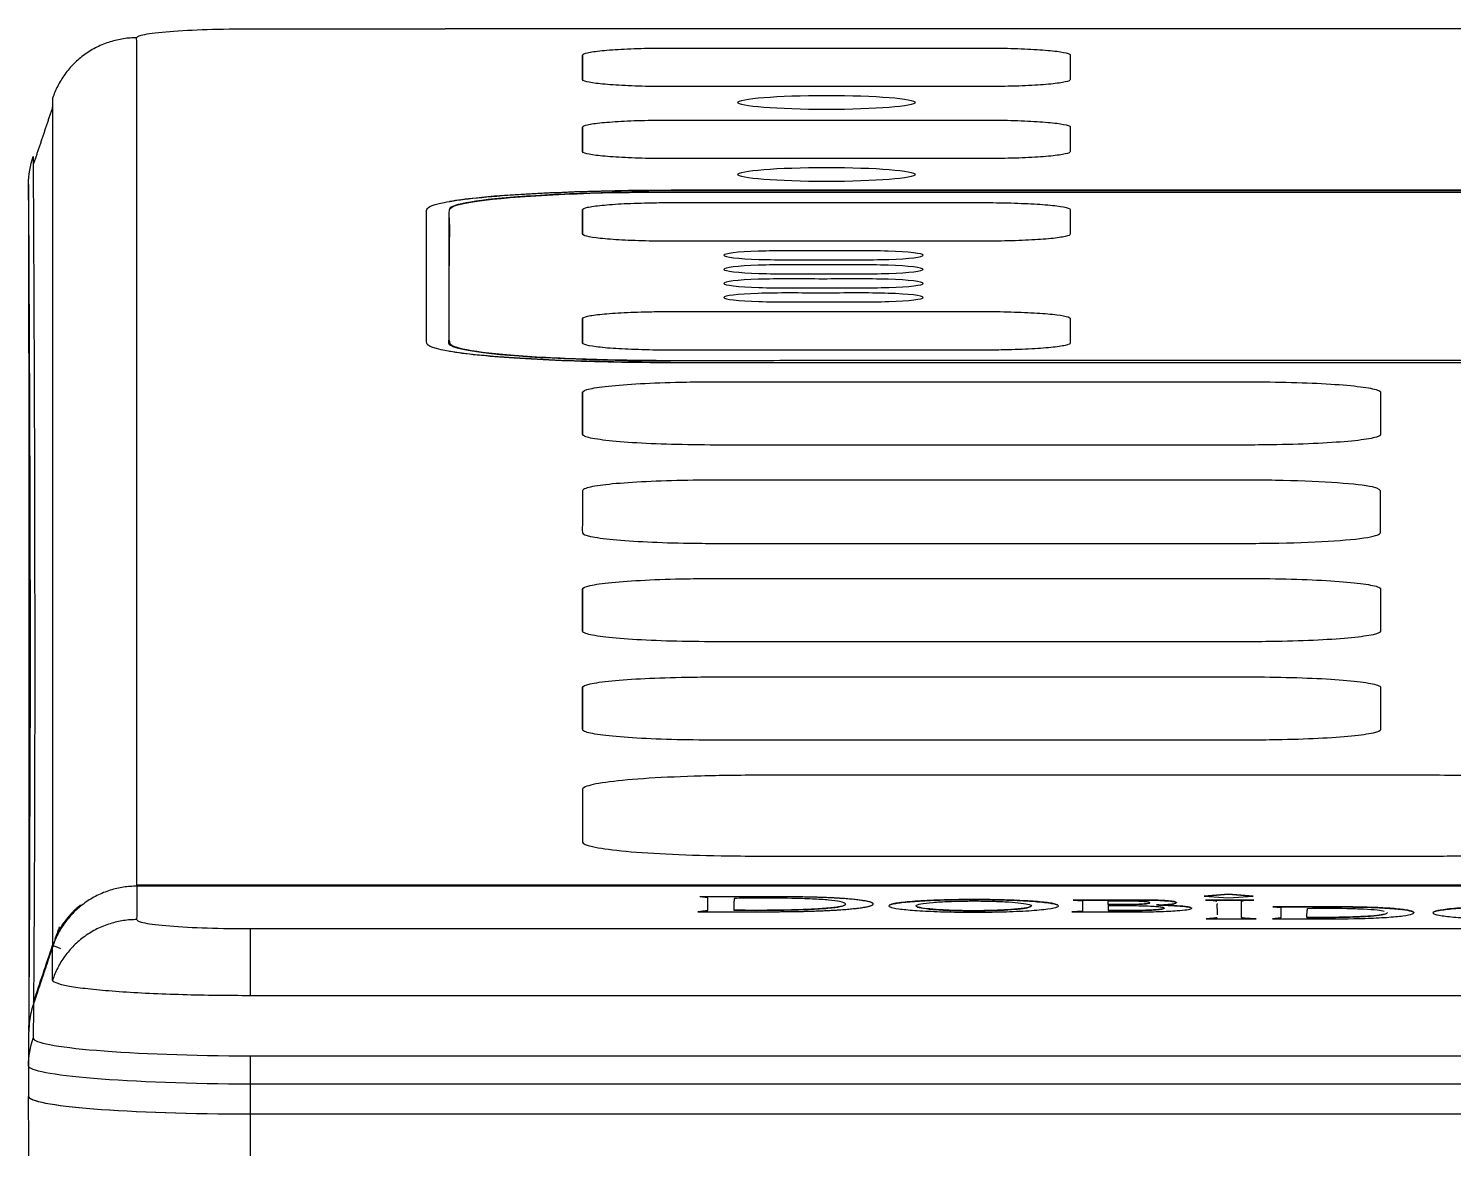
# Model space of a CAD drawing. Header units: millimetres. Extents: x 28 to 2369, y -329 to 1679.
# Drawn here: x 959.77 to 991.91, y 507.94 to 533.21 of the extents above; entities that cross this region are included whole.
import ezdxf

# ---------------------------------------------------------------- set-up
doc = ezdxf.new("R2010")
doc.units = ezdxf.units.MM
doc.layers.add('1LINE', color=7, linetype='CONTINUOUS')

msp = doc.modelspace()

# ---------------------------------------------------------------- linework, layer by layer
at = {"layer": '1LINE'}
for p, q in [((964.768, 533.2), (964.768, 533.206)), ((974.268, 532.766), (981.268, 532.766)), ((972.268, 532.608), (972.268, 532.04)), ((972.268, 532.053), (972.268, 532.608)), ((983.268, 532.608), (983.268, 532.053)), ((983.268, 532.608), (983.268, 532.053)), ((981.268, 531.895), (974.268, 531.895)), ((974.268, 531.142), (981.268, 531.142)), ((972.268, 530.983), (972.268, 530.415)), ((972.268, 530.428), (972.268, 530.983)), ((983.268, 530.983), (983.268, 530.428)), ((983.268, 530.983), (983.268, 530.428)), ((981.268, 530.27), (974.268, 530.27)), ((959.77, 529.683), (959.77, 529.689)), ((972.268, 529.121), (972.268, 528.553)), ((972.268, 528.566), (972.268, 529.121)), ((974.268, 529.279), (981.268, 529.279)), ((983.268, 529.121), (983.268, 528.566)), ((983.268, 529.121), (983.268, 528.566)), ((981.268, 528.407), (974.268, 528.407)), ((972.268, 526.664), (972.268, 526.096)), ((972.268, 526.109), (972.268, 526.664)), ((974.268, 526.822), (981.268, 526.822)), ((983.268, 526.664), (983.268, 526.109)), ((983.268, 526.664), (983.268, 526.109)), ((981.268, 525.95), (974.268, 525.95)), ((975.268, 525.237), (987.268, 525.237)), ((972.268, 524.999), (972.268, 524.029)), ((972.268, 524.048), (972.268, 524.999)), ((990.268, 524.999), (990.268, 524.048)), ((990.268, 524.999), (990.268, 524.048)), ((987.268, 523.81), (975.268, 523.81)), ((972.268, 522.78), (972.268, 522.058)), ((975.268, 520.799), (987.268, 520.799)), ((972.268, 520.561), (972.268, 519.59)), ((972.268, 519.61), (972.268, 520.561)), ((990.268, 520.561), (990.268, 519.61)), ((990.268, 520.561), (990.268, 519.61)), ((987.268, 519.372), (975.268, 519.372)), ((975.268, 518.579), (987.268, 518.579)), ((972.268, 518.342), (972.268, 517.371)), ((972.268, 517.391), (972.268, 518.342)), ((990.268, 518.342), (990.268, 517.391)), ((990.268, 518.342), (990.268, 517.391)), ((987.268, 517.153), (975.268, 517.153)), ((991.268, 516.36), (976.268, 516.36)), ((972.268, 516.043), (972.268, 514.854)), ((976.268, 514.537), (991.268, 514.537)), ((962.209, 513.888), (1012.326, 513.888)), ((962.209, 513.857), (962.209, 513.888)), ((1012.326, 513.857), (962.209, 513.857)), ((1012.326, 513.857), (962.209, 513.857)), ((962.209, 513.857), (962.209, 513.857)), ((986.839, 513.679), (986.285, 513.635)), ((986.292, 513.635), (986.839, 513.678)), ((987.393, 513.635), (986.839, 513.679)), ((986.839, 513.679), (986.839, 513.678)), ((986.839, 513.678), (987.387, 513.635)), ((975.09, 513.594), (974.912, 513.619)), ((975.09, 513.311), (975.09, 513.594)), ((978.197, 513.451), (978.197, 513.452)), ((979.787, 513.415), (979.787, 513.414)), ((982.391, 513.414), (982.391, 513.415)), ((984.889, 513.546), (983.333, 513.546)), ((983.333, 513.546), (983.545, 513.527)), ((983.333, 513.545), (984.889, 513.545)), ((983.545, 513.527), (983.545, 513.297)), ((984.113, 513.519), (984.113, 513.444)), ((984.113, 513.444), (984.539, 513.444)), ((984.113, 513.444), (984.113, 513.443)), ((984.539, 513.443), (984.113, 513.443)), ((984.124, 513.411), (984.124, 513.311)), ((985.063, 513.482), (985.063, 513.483)), ((985.389, 513.359), (985.389, 513.36)), ((986.285, 513.635), (986.839, 513.592)), ((987.406, 513.546), (986.318, 513.546)), ((986.318, 513.545), (987.406, 513.545)), ((986.578, 513.464), (986.578, 513.455)), ((986.839, 513.592), (987.393, 513.635)), ((987.126, 513.161), (987.126, 513.51)), ((987.834, 513.391), (988.017, 513.374)), ((988.017, 513.374), (988.017, 513.146)), ((974.865, 513.282), (975.09, 513.311)), ((975.09, 513.31), (974.865, 513.281)), ((975.09, 513.311), (975.09, 513.31)), ((975.676, 513.32), (975.676, 513.319)), ((975.677, 513.319), (975.676, 513.32)), ((975.676, 513.318), (975.676, 513.317)), ((981.089, 513.304), (981.089, 513.303)), ((983.545, 513.297), (983.303, 513.278)), ((983.303, 513.278), (984.776, 513.278)), ((983.316, 513.278), (983.545, 513.296)), ((983.545, 513.297), (983.545, 513.296)), ((984.124, 513.311), (984.124, 513.31)), ((986.329, 513.121), (987.464, 513.121)), ((988.017, 513.146), (987.826, 513.121)), ((987.826, 513.12), (988.017, 513.145)), ((988.017, 513.146), (988.017, 513.145)), ((988.6, 513.156), (988.6, 513.155)), ((988.6, 513.155), (988.6, 513.154)), ((988.6, 513.154), (988.6, 513.153)), ((990.416, 513.259), (990.416, 513.26)), ((959.881, 511.237), (959.886, 511.231)), ((959.881, 511.206), (959.881, 511.206)), ((964.768, 508.72), (1009.767, 508.72)), ((964.771, 508.72), (1009.764, 508.72))]:
    msp.add_line(p, q, dxfattribs=at)
for centre in [(977.768, 531.538), (977.768, 529.913)]:
    msp.add_ellipse(centre, major_axis=(-2, 0), ratio=0.079257, dxfattribs=at)
for points, weights, degree in [([(962.209, 532.997), (960.767, 532.997), (960.312, 531.634)], [0.999922391109, 0.811280997602, 1], 2), ([(969.168, 533.2), (969.168, 533.2)], [1, 0.999897497743], 1), ([(962.209, 513.857), (960.767, 513.857), (960.311, 512.494)], [1, 0.811242185176, 1], 2), ([(960.369, 512.677), (960.562, 513.128), (960.943, 513.438)], [0.975877703244, 0.913304740768, 0.906461418485], 2), ([(962.208, 513.104), (960.767, 513.103), (960.311, 511.741)], [0.999922391109, 0.811280997602, 1], 2), ([(964.767, 512.901), (964.767, 512.785), (964.767, 511.387)], [0.999576730499, 0.811454057744, 1], 2), ([(964.767, 511.387), (960.311, 511.387), (960.311, 511.741)], [0.999999999852, 0.707106781335, 1], 2)]:
    msp.add_rational_spline(points, weights, degree=degree, dxfattribs=at)
for points, degree, knots in [([(962.209, 513.888), (962.209, 517.42), (962.209, 520.951), (962.209, 526.252), (962.209, 528.021), (962.209, 530.683), (962.209, 531.576), (962.209, 532.581), (962.209, 532.693), (962.209, 532.86), (962.211, 532.916), (962.204, 532.98), (962.205, 532.989), (962.209, 532.997)], 3, [0, 0, 0, 0, 0.554389, 0.554389, 0.832173, 0.832173, 0.972371, 0.972371, 0.989896, 0.989896, 0.998658, 0.998658, 1, 1, 1, 1]), ([(962.209, 532.997), (962.217, 533.017), (962.243, 533.036), (962.403, 533.08), (962.563, 533.104), (962.999, 533.146), (963.277, 533.164), (963.865, 533.189), (964.209, 533.197), (964.621, 533.2), (964.694, 533.2), (964.768, 533.2)], 3, [0, 0, 0, 0, 0.177439, 0.177439, 0.433194, 0.433194, 0.688948, 0.688948, 0.944703, 0.944703, 1, 1, 1, 1]), ([(964.768, 533.2), (964.869, 533.2), (965.217, 533.2), (965.829, 533.2), (967.194, 533.2), (968.313, 533.2), (969.168, 533.2)], 3, [0, 0, 0, 0, 0.068944, 0.237286, 0.41744, 1, 1, 1, 1]), ([(987.268, 533.2), (981.723, 533.2), (976.178, 533.2), (970.145, 533.2), (969.656, 533.2), (969.168, 533.2)], 3, [0, 0, 0, 0, 0.919001, 0.919001, 1, 1, 1, 1]), ([(1009.768, 533.2), (1009.501, 533.201), (1009.232, 533.2), (1008.619, 533.2), (1008.275, 533.2), (1006.555, 533.2), (1005.179, 533.2), (998.301, 533.2), (992.798, 533.2), (987.286, 533.2), (987.277, 533.2), (987.268, 533.2)], 3, [0, 0, 0, 0, 0.035937, 0.035937, 0.081787, 0.081787, 0.265188, 0.265188, 0.998792, 0.998792, 1, 1, 1, 1]), ([(972.268, 532.608), (972.268, 532.626), (972.306, 532.644), (972.454, 532.677), (972.566, 532.693), (972.846, 532.721), (973.018, 532.733), (973.397, 532.752), (973.61, 532.759), (973.972, 532.765), (974.12, 532.766), (974.268, 532.766)], 3, [0, 0, 0, 0, 0.214941, 0.214941, 0.429881, 0.429881, 0.644822, 0.644822, 0.859762, 0.859762, 1, 1, 1, 1]), ([(981.268, 532.766), (981.491, 532.766), (981.718, 532.763), (982.141, 532.752), (982.342, 532.743), (982.692, 532.721), (982.845, 532.707), (983.082, 532.677), (983.17, 532.66), (983.251, 532.631), (983.268, 532.62), (983.268, 532.608)], 3, [0, 0, 0, 0, 0.214941, 0.214941, 0.429881, 0.429881, 0.644822, 0.644822, 0.859762, 0.859762, 1, 1, 1, 1]), ([(974.268, 531.895), (974.044, 531.895), (973.817, 531.898), (973.394, 531.909), (973.193, 531.918), (972.843, 531.94), (972.69, 531.954), (972.453, 531.984), (972.365, 532.001), (972.284, 532.03), (972.268, 532.041), (972.268, 532.053)], 3, [0, 0, 0, 0, 0.214941, 0.214941, 0.429881, 0.429881, 0.644822, 0.644822, 0.859762, 0.859762, 1, 1, 1, 1]), ([(983.268, 532.053), (983.268, 532.035), (983.229, 532.017), (983.081, 531.984), (982.969, 531.968), (982.689, 531.94), (982.518, 531.928), (982.138, 531.909), (981.925, 531.902), (981.563, 531.896), (981.415, 531.895), (981.268, 531.895)], 3, [0, 0, 0, 0, 0.214941, 0.214941, 0.429881, 0.429881, 0.644822, 0.644822, 0.859762, 0.859762, 1, 1, 1, 1]), ([(972.268, 530.983), (972.268, 531.001), (972.306, 531.019), (972.454, 531.052), (972.566, 531.068), (972.846, 531.096), (973.018, 531.108), (973.397, 531.127), (973.61, 531.134), (973.972, 531.14), (974.12, 531.142), (974.268, 531.142)], 3, [0, 0, 0, 0, 0.214941, 0.214941, 0.429881, 0.429881, 0.644822, 0.644822, 0.859762, 0.859762, 1, 1, 1, 1]), ([(981.268, 531.142), (981.491, 531.142), (981.718, 531.139), (982.141, 531.127), (982.342, 531.118), (982.692, 531.096), (982.845, 531.082), (983.082, 531.052), (983.17, 531.035), (983.251, 531.007), (983.268, 530.995), (983.268, 530.983)], 3, [0, 0, 0, 0, 0.214941, 0.214941, 0.429881, 0.429881, 0.644822, 0.644822, 0.859762, 0.859762, 1, 1, 1, 1]), ([(974.268, 530.27), (974.044, 530.27), (973.817, 530.273), (973.394, 530.285), (973.193, 530.293), (972.843, 530.316), (972.69, 530.329), (972.453, 530.359), (972.365, 530.376), (972.284, 530.405), (972.268, 530.417), (972.268, 530.428)], 3, [0, 0, 0, 0, 0.214941, 0.214941, 0.429881, 0.429881, 0.644822, 0.644822, 0.859762, 0.859762, 1, 1, 1, 1]), ([(983.268, 530.428), (983.268, 530.411), (983.229, 530.393), (983.081, 530.359), (982.969, 530.343), (982.689, 530.315), (982.518, 530.303), (982.138, 530.285), (981.925, 530.278), (981.563, 530.271), (981.415, 530.27), (981.268, 530.27)], 3, [0, 0, 0, 0, 0.214941, 0.214941, 0.429881, 0.429881, 0.644822, 0.644822, 0.859762, 0.859762, 1, 1, 1, 1]), ([(959.872, 530.32), (959.873, 530.225), (959.873, 530.13), (959.874, 529.943), (959.875, 529.85), (959.875, 529.757)], 3, [0, 0, 0, 0, 0.505342, 0.505342, 1, 1, 1, 1]), ([(959.875, 529.757), (959.877, 529.471), (959.878, 529.184), (959.887, 527.379), (959.894, 525.858), (959.899, 524.331), (959.899, 524.331), (959.899, 524.331)], 3, [0, 0, 0, 0, 0.158825, 0.158825, 0.999963, 0.999963, 1, 1, 1, 1]), ([(959.778, 510.606), (959.779, 510.709), (959.78, 510.812), (959.784, 511.347), (959.787, 511.778), (959.792, 512.639), (959.794, 513.068), (959.796, 513.501), (959.796, 513.505), (959.798, 514.062), (959.8, 514.614), (959.802, 515.439), (959.803, 515.714), (959.804, 516.537), (959.805, 517.085), (959.805, 517.904), (959.805, 518.177), (959.805, 518.996), (959.805, 519.54), (959.804, 520.356), (959.804, 520.628), (959.802, 521.443), (959.801, 521.985), (959.799, 522.797), (959.798, 523.068), (959.796, 523.88), (959.794, 524.42), (959.791, 525.23), (959.79, 525.499), (959.787, 526.039), (959.786, 526.308), (959.783, 527.116), (959.78, 527.654), (959.776, 528.461), (959.775, 528.73), (959.773, 529.133), (959.772, 529.267), (959.771, 529.469), (959.77, 529.536), (959.77, 529.63), (959.77, 529.657), (959.77, 529.683)], 3, [0, 0, 0, 0, 0.015771, 0.015771, 0.082156, 0.082156, 0.148541, 0.148541, 0.149193, 0.149193, 0.234917, 0.234917, 0.27778, 0.27778, 0.363505, 0.363505, 0.406367, 0.406367, 0.492092, 0.492092, 0.534955, 0.534955, 0.62068, 0.62068, 0.663543, 0.663543, 0.749268, 0.749268, 0.792131, 0.792131, 0.834994, 0.834994, 0.920719, 0.920719, 0.963582, 0.963582, 0.985013, 0.985013, 0.995729, 0.995729, 1, 1, 1, 1]), ([(974.248, 525.673), (972.513, 525.673), (970.883, 525.738), (969.324, 525.903), (968.973, 525.967), (968.756, 526.069), (968.749, 526.102), (968.747, 526.171), (968.748, 526.205), (968.748, 526.511), (968.748, 526.782), (968.748, 527.597), (968.748, 528.141), (968.748, 528.824), (968.737, 528.971), (968.755, 529.168), (968.806, 529.216), (969.479, 529.349), (970.017, 529.408), (971.364, 529.498), (972.148, 529.529), (973.394, 529.553), (973.812, 529.556), (974.671, 529.557), (975.1, 529.557), (977.247, 529.556), (978.965, 529.556), (987.537, 529.556), (994.393, 529.556), (1001.248, 529.556)], 3, [0, 0, 0, 0, 0.063149, 0.063149, 0.094723, 0.094723, 0.11051, 0.11051, 0.126297, 0.126297, 0.251918, 0.251918, 0.503247, 0.503247, 0.567795, 0.567795, 0.600069, 0.600069, 0.632343, 0.632343, 0.663024, 0.663024, 0.678365, 0.678365, 0.693705, 0.693705, 0.755067, 0.755067, 1, 1, 1, 1]), ([(1001.248, 529.517), (994.523, 529.517), (987.797, 529.517), (979.677, 529.517), (978.283, 529.517), (976.54, 529.517), (974.757, 529.517), (973.779, 529.516), (973.738, 529.515), (973.396, 529.511), (973.227, 529.509), (972.394, 529.493), (971.753, 529.468), (970.09, 529.367), (969.384, 529.265), (969.24, 529.125), (969.248, 528.966), (969.248, 528.91), (969.248, 528.882), (969.248, 528.797), (969.248, 528.74), (969.248, 528.151), (969.248, 527.618), (969.248, 526.819), (969.25, 526.552), (969.248, 526.253), (969.247, 526.219), (969.246, 526.152), (969.233, 526.118), (969.309, 526.017), (969.578, 525.952), (970.948, 525.782), (972.544, 525.713), (974.248, 525.713)], 3, [0, 0, 0, 0, 0.260336, 0.260336, 0.314308, 0.314308, 0.3278, 0.3278, 0.334547, 0.334547, 0.341293, 0.341293, 0.368279, 0.368279, 0.42339, 0.42339, 0.437168, 0.437168, 0.450946, 0.450946, 0.478501, 0.478501, 0.738754, 0.738754, 0.868729, 0.868729, 0.885138, 0.885138, 0.901547, 0.901547, 0.934364, 0.934364, 1, 1, 1, 1]), ([(974.268, 529.556), (972.532, 529.556), (970.902, 529.492), (969.629, 529.357), (969.43, 529.33), (969.268, 529.302)], 3, [0, 0, 0, 0, 0.816401, 0.816401, 1, 1, 1, 1]), ([(969.268, 529.128), (969.27, 529.133), (969.273, 529.139), (969.328, 529.212), (969.597, 529.277), (970.967, 529.447), (972.564, 529.517), (974.268, 529.517)], 3, [0, 0, 0, 0, 0.027365, 0.027365, 0.351576, 0.351576, 1, 1, 1, 1]), ([(1001.268, 525.673), (1003.003, 525.673), (1004.633, 525.738), (1006.191, 525.903), (1006.543, 525.967), (1006.76, 526.069), (1006.767, 526.102), (1006.768, 526.171), (1006.768, 526.205), (1006.767, 526.511), (1006.768, 526.782), (1006.768, 527.597), (1006.768, 528.141), (1006.768, 528.824), (1006.779, 528.971), (1006.76, 529.168), (1006.709, 529.216), (1006.036, 529.349), (1005.499, 529.408), (1004.152, 529.498), (1003.368, 529.529), (1002.122, 529.553), (1001.703, 529.556), (1000.845, 529.557), (1000.415, 529.557), (998.269, 529.556), (996.551, 529.556), (987.978, 529.556), (981.123, 529.556), (974.268, 529.556)], 3, [0, 0, 0, 0, 0.063149, 0.063149, 0.094723, 0.094723, 0.11051, 0.11051, 0.126297, 0.126297, 0.251918, 0.251918, 0.503247, 0.503247, 0.567795, 0.567795, 0.600069, 0.600069, 0.632343, 0.632343, 0.663024, 0.663024, 0.678365, 0.678365, 0.693705, 0.693705, 0.755067, 0.755067, 1, 1, 1, 1]), ([(974.268, 529.517), (980.993, 529.517), (987.719, 529.517), (995.839, 529.517), (997.233, 529.517), (998.976, 529.517), (1000.758, 529.517), (1001.737, 529.516), (1001.778, 529.515), (1002.12, 529.511), (1002.289, 529.509), (1003.122, 529.493), (1003.762, 529.468), (1005.425, 529.367), (1006.132, 529.265), (1006.275, 529.125), (1006.267, 528.966), (1006.267, 528.91), (1006.267, 528.882), (1006.267, 528.797), (1006.267, 528.74), (1006.268, 528.151), (1006.267, 527.618), (1006.267, 526.819), (1006.265, 526.552), (1006.268, 526.253), (1006.269, 526.219), (1006.27, 526.152), (1006.283, 526.118), (1006.207, 526.017), (1005.938, 525.952), (1004.568, 525.782), (1002.971, 525.713), (1001.268, 525.713)], 3, [0, 0, 0, 0, 0.260336, 0.260336, 0.314308, 0.314308, 0.3278, 0.3278, 0.334547, 0.334547, 0.341293, 0.341293, 0.368279, 0.368279, 0.42339, 0.42339, 0.437168, 0.437168, 0.450946, 0.450946, 0.478501, 0.478501, 0.738754, 0.738754, 0.868729, 0.868729, 0.885138, 0.885138, 0.901547, 0.901547, 0.934364, 0.934364, 1, 1, 1, 1]), ([(972.268, 529.121), (972.268, 529.138), (972.306, 529.156), (972.454, 529.19), (972.566, 529.206), (972.846, 529.233), (973.018, 529.246), (973.397, 529.264), (973.61, 529.271), (973.972, 529.278), (974.12, 529.279), (974.268, 529.279)], 3, [0, 0, 0, 0, 0.214941, 0.214941, 0.429881, 0.429881, 0.644822, 0.644822, 0.859762, 0.859762, 1, 1, 1, 1]), ([(981.268, 529.279), (981.491, 529.279), (981.718, 529.276), (982.141, 529.264), (982.342, 529.255), (982.692, 529.233), (982.845, 529.22), (983.082, 529.19), (983.17, 529.173), (983.251, 529.144), (983.268, 529.132), (983.268, 529.121)], 3, [0, 0, 0, 0, 0.214941, 0.214941, 0.429881, 0.429881, 0.644822, 0.644822, 0.859762, 0.859762, 1, 1, 1, 1]), ([(959.77, 529.01), (959.787, 525.694), (959.801, 522.379), (959.805, 518.52), (959.805, 517.976), (959.805, 517.433)], 3, [0, 0, 0, 0, 0.859194, 0.859194, 1, 1, 1, 1]), ([(969.268, 527.852), (969.268, 527.949), (969.268, 528.047), (969.268, 528.409), (969.269, 528.674), (969.268, 528.938)], 3, [0, 0, 0, 0, 0.269729, 0.269729, 1, 1, 1, 1]), ([(974.268, 528.407), (974.044, 528.407), (973.817, 528.41), (973.394, 528.422), (973.193, 528.431), (972.843, 528.453), (972.69, 528.467), (972.453, 528.497), (972.365, 528.514), (972.284, 528.542), (972.268, 528.554), (972.268, 528.566)], 3, [0, 0, 0, 0, 0.214941, 0.214941, 0.429881, 0.429881, 0.644822, 0.644822, 0.859762, 0.859762, 1, 1, 1, 1]), ([(983.268, 528.566), (983.268, 528.548), (983.229, 528.53), (983.081, 528.497), (982.969, 528.481), (982.689, 528.453), (982.518, 528.441), (982.138, 528.422), (981.925, 528.415), (981.563, 528.409), (981.415, 528.407), (981.268, 528.407)], 3, [0, 0, 0, 0, 0.214941, 0.214941, 0.429881, 0.429881, 0.644822, 0.644822, 0.859762, 0.859762, 1, 1, 1, 1]), ([(979.951, 528.09), (979.951, 528.13), (979.622, 528.168), (978.701, 528.197), (978.182, 528.189), (977.196, 528.189), (976.68, 528.197), (975.767, 528.167), (975.451, 528.13), (975.451, 528.09)], 3, [0, 0, 0, 0, 0.25, 0.25, 0.5, 0.5, 0.75, 0.75, 1, 1, 1, 1]), ([(975.451, 528.09), (975.451, 528.05), (975.78, 528.012), (976.701, 527.984), (977.219, 527.991), (978.206, 527.991), (978.722, 527.984), (979.634, 528.013), (979.951, 528.051), (979.951, 528.09)], 3, [0, 0, 0, 0, 0.25, 0.25, 0.5, 0.5, 0.75, 0.75, 1, 1, 1, 1]), ([(979.951, 527.773), (979.951, 527.813), (979.622, 527.851), (978.701, 527.88), (978.182, 527.872), (977.196, 527.872), (976.68, 527.88), (975.767, 527.85), (975.451, 527.812), (975.451, 527.773)], 3, [0, 0, 0, 0, 0.25, 0.25, 0.5, 0.5, 0.75, 0.75, 1, 1, 1, 1]), ([(975.451, 527.773), (975.451, 527.733), (975.78, 527.695), (976.701, 527.667), (977.219, 527.674), (978.206, 527.674), (978.722, 527.667), (979.634, 527.696), (979.951, 527.734), (979.951, 527.773)], 3, [0, 0, 0, 0, 0.25, 0.25, 0.5, 0.5, 0.75, 0.75, 1, 1, 1, 1]), ([(979.951, 527.456), (979.951, 527.496), (979.622, 527.534), (978.701, 527.563), (978.182, 527.555), (977.196, 527.555), (976.68, 527.563), (975.767, 527.533), (975.451, 527.495), (975.451, 527.456)], 3, [0, 0, 0, 0, 0.25, 0.25, 0.5, 0.5, 0.75, 0.75, 1, 1, 1, 1]), ([(975.451, 527.456), (975.451, 527.416), (975.78, 527.378), (976.701, 527.35), (977.219, 527.357), (978.206, 527.357), (978.722, 527.35), (979.634, 527.379), (979.951, 527.417), (979.951, 527.456)], 3, [0, 0, 0, 0, 0.25, 0.25, 0.5, 0.5, 0.75, 0.75, 1, 1, 1, 1]), ([(979.951, 527.139), (979.951, 527.179), (979.622, 527.217), (978.701, 527.246), (978.182, 527.238), (977.196, 527.238), (976.68, 527.246), (975.767, 527.216), (975.451, 527.178), (975.451, 527.139)], 3, [0, 0, 0, 0, 0.25, 0.25, 0.5, 0.5, 0.75, 0.75, 1, 1, 1, 1]), ([(975.451, 527.139), (975.451, 527.099), (975.78, 527.061), (976.701, 527.033), (977.219, 527.04), (978.206, 527.04), (978.722, 527.033), (979.634, 527.062), (979.951, 527.1), (979.951, 527.139)], 3, [0, 0, 0, 0, 0.25, 0.25, 0.5, 0.5, 0.75, 0.75, 1, 1, 1, 1]), ([(972.268, 526.664), (972.268, 526.681), (972.306, 526.699), (972.454, 526.733), (972.566, 526.749), (972.846, 526.777), (973.018, 526.789), (973.397, 526.807), (973.61, 526.814), (973.972, 526.821), (974.12, 526.822), (974.268, 526.822)], 3, [0, 0, 0, 0, 0.214941, 0.214941, 0.429881, 0.429881, 0.644822, 0.644822, 0.859762, 0.859762, 1, 1, 1, 1]), ([(981.268, 526.822), (981.491, 526.822), (981.718, 526.819), (982.141, 526.807), (982.342, 526.798), (982.692, 526.776), (982.845, 526.763), (983.082, 526.733), (983.17, 526.716), (983.251, 526.687), (983.268, 526.675), (983.268, 526.664)], 3, [0, 0, 0, 0, 0.214941, 0.214941, 0.429881, 0.429881, 0.644822, 0.644822, 0.859762, 0.859762, 1, 1, 1, 1]), ([(987.268, 525.713), (985.208, 525.713), (983.149, 525.713), (979.696, 525.713), (978.302, 525.713), (976.559, 525.713), (974.777, 525.712), (973.799, 525.713), (973.757, 525.715), (973.415, 525.718), (973.246, 525.721), (972.413, 525.737), (971.773, 525.761), (970.11, 525.862), (969.403, 525.964), (969.275, 526.089), (969.269, 526.131), (969.268, 526.174)], 3, [0, 0, 0, 0, 0.319861, 0.319861, 0.536466, 0.536466, 0.590617, 0.590617, 0.617693, 0.617693, 0.644769, 0.644769, 0.753071, 0.753071, 0.97425, 0.97425, 1, 1, 1, 1]), ([(969.268, 525.927), (969.606, 525.869), (970.104, 525.817), (971.383, 525.731), (972.167, 525.7), (973.413, 525.677), (973.832, 525.673), (974.69, 525.672), (975.12, 525.673), (977.267, 525.673), (978.984, 525.673), (987.557, 525.673), (994.412, 525.673), (1001.268, 525.673)], 3, [0, 0, 0, 0, 0.073326, 0.073326, 0.150657, 0.150657, 0.189322, 0.189322, 0.227988, 0.227988, 0.382649, 0.382649, 1, 1, 1, 1]), ([(974.268, 525.95), (974.044, 525.95), (973.817, 525.953), (973.394, 525.965), (973.193, 525.974), (972.843, 525.996), (972.69, 526.01), (972.453, 526.04), (972.365, 526.057), (972.284, 526.085), (972.268, 526.097), (972.268, 526.109)], 3, [0, 0, 0, 0, 0.214941, 0.214941, 0.429881, 0.429881, 0.644822, 0.644822, 0.859762, 0.859762, 1, 1, 1, 1]), ([(983.268, 526.109), (983.268, 526.091), (983.229, 526.073), (983.081, 526.04), (982.969, 526.024), (982.689, 525.996), (982.518, 525.984), (982.138, 525.965), (981.925, 525.958), (981.563, 525.952), (981.415, 525.95), (981.268, 525.95)], 3, [0, 0, 0, 0, 0.214941, 0.214941, 0.429881, 0.429881, 0.644822, 0.644822, 0.859762, 0.859762, 1, 1, 1, 1]), ([(972.268, 524.999), (972.268, 525.026), (972.326, 525.053), (972.548, 525.103), (972.715, 525.127), (973.135, 525.169), (973.393, 525.187), (973.962, 525.215), (974.281, 525.225), (974.824, 525.235), (975.047, 525.237), (975.268, 525.237)], 3, [0, 0, 0, 0, 0.214941, 0.214941, 0.429881, 0.429881, 0.644822, 0.644822, 0.859762, 0.859762, 1, 1, 1, 1]), ([(987.268, 525.237), (987.603, 525.237), (987.944, 525.232), (988.577, 525.215), (988.879, 525.202), (989.404, 525.168), (989.633, 525.148), (989.989, 525.103), (990.121, 525.077), (990.243, 525.034), (990.268, 525.017), (990.268, 524.999)], 3, [0, 0, 0, 0, 0.214941, 0.214941, 0.429881, 0.429881, 0.644822, 0.644822, 0.859762, 0.859762, 1, 1, 1, 1]), ([(959.899, 524.331), (959.904, 522.805), (959.907, 521.273), (959.908, 519.517), (959.908, 519.299), (959.908, 518.808), (959.908, 518.535), (959.908, 517.715), (959.907, 517.167), (959.906, 516.344), (959.905, 516.069), (959.903, 515.244), (959.901, 514.693), (959.897, 513.863), (959.896, 513.586), (959.891, 512.754), (959.888, 512.198), (959.883, 511.505), (959.882, 511.371), (959.881, 511.237)], 3, [0, 0, 0, 0, 0.354489, 0.354489, 0.404746, 0.404746, 0.467532, 0.467532, 0.593105, 0.593105, 0.655891, 0.655891, 0.781464, 0.781464, 0.84425, 0.84425, 0.969822, 0.969822, 1, 1, 1, 1]), ([(975.268, 523.81), (974.932, 523.81), (974.591, 523.815), (973.958, 523.833), (973.656, 523.846), (973.131, 523.879), (972.902, 523.9), (972.546, 523.945), (972.414, 523.97), (972.292, 524.013), (972.268, 524.031), (972.268, 524.048)], 3, [0, 0, 0, 0, 0.214941, 0.214941, 0.429881, 0.429881, 0.644822, 0.644822, 0.859762, 0.859762, 1, 1, 1, 1]), ([(990.268, 524.048), (990.268, 524.022), (990.21, 523.995), (989.987, 523.944), (989.82, 523.92), (989.4, 523.879), (989.142, 523.861), (988.573, 523.832), (988.254, 523.822), (987.711, 523.812), (987.488, 523.81), (987.268, 523.81)], 3, [0, 0, 0, 0, 0.214941, 0.214941, 0.429881, 0.429881, 0.644822, 0.644822, 0.859762, 0.859762, 1, 1, 1, 1]), ([(975.268, 523.018), (974.932, 523.018), (974.591, 523.013), (973.958, 522.996), (973.656, 522.982), (973.131, 522.949), (972.902, 522.929), (972.546, 522.884), (972.414, 522.858), (972.292, 522.815), (972.268, 522.798), (972.268, 522.78)], 3, [0, 0, 0, 0, 0.214934, 0.214934, 0.429868, 0.429868, 0.644802, 0.644802, 0.859737, 0.859737, 1, 1, 1, 1]), ([(975.268, 521.591), (979.034, 521.591), (982.799, 521.593), (987.037, 521.591), (987.515, 521.589), (988.434, 521.607), (988.865, 521.624), (989.578, 521.673), (989.864, 521.704), (990.221, 521.774), (990.268, 521.811), (990.268, 521.999), (990.268, 522.15), (990.268, 522.451), (990.266, 522.601), (990.268, 522.789), (990.245, 522.828), (989.917, 522.898), (989.647, 522.93), (988.946, 522.981), (988.523, 523), (987.615, 523.019), (987.131, 523.018), (982.86, 523.018), (979.064, 523.018), (975.268, 523.018)], 3, [0, 0, 0, 0, 0.25, 0.25, 0.28125, 0.28125, 0.3125, 0.3125, 0.34375, 0.34375, 0.375, 0.375, 0.5, 0.5, 0.625, 0.625, 0.65625, 0.65625, 0.6875, 0.6875, 0.71875, 0.71875, 0.75, 0.75, 1, 1, 1, 1]), ([(972.268, 522.78), (972.268, 522.661), (972.268, 522.543), (972.268, 522.306), (972.268, 522.187), (972.268, 521.988), (972.243, 521.908), (972.275, 521.801), (972.331, 521.773), (972.565, 521.723), (972.74, 521.698), (973.174, 521.657), (973.44, 521.639), (974.018, 521.611), (974.337, 521.601), (974.861, 521.593), (975.065, 521.591), (975.268, 521.591)], 3, [0, 0, 0, 0, 0.268246, 0.268246, 0.536491, 0.536491, 0.717691, 0.717691, 0.779625, 0.779625, 0.841706, 0.841706, 0.903313, 0.903313, 0.963594, 0.963594, 1, 1, 1, 1]), ([(972.268, 520.561), (972.268, 520.587), (972.326, 520.614), (972.548, 520.665), (972.715, 520.689), (973.135, 520.73), (973.393, 520.748), (973.962, 520.777), (974.281, 520.787), (974.824, 520.797), (975.047, 520.799), (975.268, 520.799)], 3, [0, 0, 0, 0, 0.214941, 0.214941, 0.429881, 0.429881, 0.644822, 0.644822, 0.859762, 0.859762, 1, 1, 1, 1]), ([(987.268, 520.799), (987.603, 520.799), (987.944, 520.794), (988.577, 520.776), (988.879, 520.763), (989.404, 520.73), (989.633, 520.709), (989.989, 520.664), (990.121, 520.639), (990.243, 520.596), (990.268, 520.578), (990.268, 520.561)], 3, [0, 0, 0, 0, 0.214941, 0.214941, 0.429881, 0.429881, 0.644822, 0.644822, 0.859762, 0.859762, 1, 1, 1, 1]), ([(975.268, 519.372), (974.932, 519.372), (974.591, 519.377), (973.958, 519.394), (973.656, 519.407), (973.131, 519.441), (972.902, 519.461), (972.546, 519.506), (972.414, 519.532), (972.292, 519.575), (972.268, 519.592), (972.268, 519.61)], 3, [0, 0, 0, 0, 0.214941, 0.214941, 0.429881, 0.429881, 0.644822, 0.644822, 0.859762, 0.859762, 1, 1, 1, 1]), ([(990.268, 519.61), (990.268, 519.583), (990.21, 519.556), (989.987, 519.506), (989.82, 519.482), (989.4, 519.44), (989.142, 519.422), (988.573, 519.394), (988.254, 519.384), (987.711, 519.374), (987.488, 519.372), (987.268, 519.372)], 3, [0, 0, 0, 0, 0.214941, 0.214941, 0.429881, 0.429881, 0.644822, 0.644822, 0.859762, 0.859762, 1, 1, 1, 1]), ([(972.268, 518.342), (972.268, 518.368), (972.326, 518.395), (972.548, 518.445), (972.715, 518.469), (973.135, 518.511), (973.393, 518.529), (973.962, 518.557), (974.281, 518.568), (974.824, 518.577), (975.047, 518.579), (975.268, 518.579)], 3, [0, 0, 0, 0, 0.214941, 0.214941, 0.429881, 0.429881, 0.644822, 0.644822, 0.859762, 0.859762, 1, 1, 1, 1]), ([(987.268, 518.579), (987.603, 518.579), (987.944, 518.575), (988.577, 518.557), (988.879, 518.544), (989.404, 518.511), (989.633, 518.49), (989.989, 518.445), (990.121, 518.42), (990.243, 518.377), (990.268, 518.359), (990.268, 518.342)], 3, [0, 0, 0, 0, 0.214941, 0.214941, 0.429881, 0.429881, 0.644822, 0.644822, 0.859762, 0.859762, 1, 1, 1, 1]), ([(975.268, 517.153), (974.932, 517.153), (974.591, 517.157), (973.958, 517.175), (973.656, 517.188), (973.131, 517.222), (972.902, 517.242), (972.546, 517.287), (972.414, 517.312), (972.292, 517.355), (972.268, 517.373), (972.268, 517.391)], 3, [0, 0, 0, 0, 0.214941, 0.214941, 0.429881, 0.429881, 0.644822, 0.644822, 0.859762, 0.859762, 1, 1, 1, 1]), ([(990.268, 517.391), (990.268, 517.364), (990.21, 517.337), (989.987, 517.287), (989.82, 517.263), (989.4, 517.221), (989.142, 517.203), (988.573, 517.175), (988.254, 517.164), (987.711, 517.155), (987.488, 517.153), (987.268, 517.153)], 3, [0, 0, 0, 0, 0.214941, 0.214941, 0.429881, 0.429881, 0.644822, 0.644822, 0.859762, 0.859762, 1, 1, 1, 1]), ([(976.268, 516.36), (975.82, 516.36), (975.366, 516.354), (974.521, 516.331), (974.118, 516.313), (973.419, 516.269), (973.113, 516.241), (972.638, 516.181), (972.463, 516.147), (972.3, 516.09), (972.268, 516.067), (972.268, 516.043)], 3, [0, 0, 0, 0, 0.214941, 0.214941, 0.429881, 0.429881, 0.644822, 0.644822, 0.859762, 0.859762, 1, 1, 1, 1]), ([(995.268, 516.043), (995.268, 516.079), (995.19, 516.115), (994.894, 516.182), (994.671, 516.214), (994.111, 516.269), (993.767, 516.293), (993.008, 516.331), (992.582, 516.345), (991.858, 516.358), (991.562, 516.36), (991.268, 516.36)], 3, [0, 0, 0, 0, 0.214941, 0.214941, 0.429881, 0.429881, 0.644822, 0.644822, 0.859762, 0.859762, 1, 1, 1, 1]), ([(972.268, 514.854), (972.268, 514.819), (972.345, 514.783), (972.641, 514.716), (972.864, 514.684), (973.424, 514.629), (973.768, 514.604), (974.527, 514.567), (974.953, 514.553), (975.677, 514.54), (975.973, 514.537), (976.268, 514.537)], 3, [0, 0, 0, 0, 0.214941, 0.214941, 0.429881, 0.429881, 0.644822, 0.644822, 0.859762, 0.859762, 1, 1, 1, 1]), ([(991.268, 514.537), (991.715, 514.537), (992.169, 514.543), (993.014, 514.567), (993.417, 514.585), (994.116, 514.629), (994.422, 514.656), (994.897, 514.716), (995.072, 514.75), (995.235, 514.808), (995.268, 514.831), (995.268, 514.854)], 3, [0, 0, 0, 0, 0.214941, 0.214941, 0.429881, 0.429881, 0.644822, 0.644822, 0.859762, 0.859762, 1, 1, 1, 1]), ([(962.209, 513.857), (962.209, 513.782), (962.209, 513.707), (962.209, 513.52), (962.209, 513.409), (962.209, 513.241), (962.211, 513.185), (962.204, 513.121), (962.204, 513.112), (962.208, 513.104)], 3, [0, 0, 0, 0, 0.298766, 0.298766, 0.743555, 0.743555, 0.96595, 0.96595, 1, 1, 1, 1]), ([(974.865, 513.281), (975.494, 513.281), (976.122, 513.281), (976.922, 513.281), (977.368, 513.293), (978.008, 513.312), (978.792, 513.395), (978.847, 513.503), (978.135, 513.591), (977.492, 513.609), (977.211, 513.616), (976.856, 513.618), (976.681, 513.619), (976.205, 513.619), (975.88, 513.619), (975.555, 513.619), (974.886, 513.619), (974.912, 513.618)], 2, [0, 0, 0, 0.125, 0.125, 0.25, 0.25, 0.375, 0.5, 0.625, 0.75, 0.75, 0.8125, 0.8125, 0.875, 0.875, 0.9375, 0.9375, 1, 1, 1]), ([(975.676, 513.318), (975.807, 513.315), (975.95, 513.314), (976.364, 513.312), (976.644, 513.315), (977.114, 513.325), (977.316, 513.332), (977.64, 513.349), (977.774, 513.359), (977.99, 513.381), (978.07, 513.394), (978.182, 513.424), (978.202, 513.442), (978.188, 513.477), (978.149, 513.495), (978.004, 513.524), (977.921, 513.535), (977.713, 513.554), (977.586, 513.562), (977.306, 513.575), (977.148, 513.58), (976.717, 513.589), (976.432, 513.59), (975.996, 513.588), (975.836, 513.586), (975.685, 513.582)], 3, [0, 0, 0, 0, 0.059073, 0.059073, 0.176176, 0.176176, 0.267012, 0.267012, 0.342157, 0.342157, 0.417997, 0.417997, 0.510307, 0.510307, 0.607931, 0.607931, 0.67517, 0.67517, 0.742416, 0.742416, 0.813815, 0.813815, 0.932375, 0.932375, 1, 1, 1, 1]), ([(975.685, 513.582), (975.684, 513.557), (975.683, 513.531), (975.681, 513.48), (975.68, 513.454), (975.678, 513.399), (975.677, 513.368), (975.676, 513.333), (975.676, 513.327), (975.676, 513.321), (975.678, 513.32), (975.677, 513.319), (975.677, 513.319), (975.676, 513.318)], 3, [0, 0, 0, 0, 0.29055, 0.29055, 0.5811, 0.5811, 0.924571, 0.924571, 0.986334, 0.986334, 0.997466, 0.997466, 1, 1, 1, 1]), ([(978.198, 513.451), (978.197, 513.444), (978.191, 513.437), (978.158, 513.416), (978.112, 513.402), (977.961, 513.376), (977.851, 513.365), (977.604, 513.346), (977.47, 513.339), (977.107, 513.324), (976.864, 513.318), (976.364, 513.312), (976.097, 513.311), (975.785, 513.315), (975.729, 513.316), (975.676, 513.317)], 3, [0, 0, 0, 0, 0.077961, 0.077961, 0.228779, 0.228779, 0.3814, 0.3814, 0.518716, 0.518716, 0.729556, 0.729556, 0.952252, 0.952252, 1, 1, 1, 1]), ([(981.089, 513.557), (980.863, 513.557), (980.634, 513.554), (980.208, 513.542), (980.004, 513.533), (979.658, 513.511), (979.51, 513.497), (979.302, 513.468), (979.233, 513.453), (979.17, 513.422), (979.171, 513.407), (979.234, 513.376), (979.302, 513.361), (979.493, 513.334), (979.617, 513.322), (979.91, 513.301), (980.083, 513.292), (980.465, 513.278), (980.68, 513.273), (980.96, 513.271), (981.024, 513.271), (981.089, 513.271)], 3, [0, 0, 0, 0, 0.116634, 0.116634, 0.233421, 0.233421, 0.347108, 0.347108, 0.451277, 0.451277, 0.549111, 0.549111, 0.651362, 0.651362, 0.751069, 0.751069, 0.855476, 0.855476, 0.967176, 0.967176, 1, 1, 1, 1]), ([(979.178, 513.414), (979.178, 513.421), (979.185, 513.429), (979.232, 513.451), (979.299, 513.467), (979.488, 513.494), (979.611, 513.506), (979.898, 513.526), (980.069, 513.535), (980.446, 513.549), (980.66, 513.554), (980.946, 513.556), (981.017, 513.556), (981.089, 513.556)], 3, [0, 0, 0, 0, 0.097185, 0.097185, 0.302289, 0.302289, 0.498363, 0.498363, 0.70387, 0.70387, 0.926892, 0.926892, 1, 1, 1, 1]), ([(981.089, 513.304), (980.951, 513.304), (980.811, 513.306), (980.55, 513.313), (980.426, 513.319), (980.209, 513.332), (980.113, 513.341), (979.951, 513.36), (979.886, 513.371), (979.799, 513.395), (979.78, 513.408), (979.798, 513.434), (979.836, 513.447), (979.963, 513.471), (980.053, 513.483), (980.27, 513.501), (980.399, 513.509), (980.668, 513.519), (980.81, 513.522), (980.998, 513.524), (981.043, 513.524), (981.089, 513.524)], 3, [0, 0, 0, 0, 0.09842, 0.09842, 0.196891, 0.196891, 0.29561, 0.29561, 0.403448, 0.403448, 0.520113, 0.520113, 0.63845, 0.63845, 0.75464, 0.75464, 0.865799, 0.865799, 0.967988, 0.967988, 1, 1, 1, 1]), ([(979.787, 513.414), (979.787, 513.411), (979.788, 513.409), (979.8, 513.394), (979.838, 513.381), (979.964, 513.357), (980.056, 513.345), (980.277, 513.326), (980.409, 513.318), (980.683, 513.308), (980.826, 513.305), (981.009, 513.303), (981.049, 513.303), (981.089, 513.303)], 3, [0, 0, 0, 0, 0.042478, 0.042478, 0.275133, 0.275133, 0.511816, 0.511816, 0.739597, 0.739597, 0.944209, 0.944209, 1, 1, 1, 1]), ([(981.089, 513.271), (981.312, 513.271), (981.537, 513.274), (981.958, 513.286), (982.158, 513.294), (982.502, 513.316), (982.651, 513.33), (982.865, 513.359), (982.938, 513.375), (983.006, 513.406), (983.008, 513.422), (982.946, 513.452), (982.879, 513.468), (982.689, 513.495), (982.567, 513.507), (982.28, 513.527), (982.109, 513.536), (981.732, 513.55), (981.518, 513.555), (981.232, 513.557), (981.16, 513.557), (981.089, 513.557)], 3, [0, 0, 0, 0, 0.115002, 0.115002, 0.230078, 0.230078, 0.343532, 0.343532, 0.449637, 0.449637, 0.549493, 0.549493, 0.651833, 0.651833, 0.749678, 0.749678, 0.852212, 0.852212, 0.963489, 0.963489, 1, 1, 1, 1]), ([(981.089, 513.556), (981.315, 513.556), (981.544, 513.553), (981.97, 513.541), (982.174, 513.532), (982.519, 513.51), (982.667, 513.496), (982.876, 513.467), (982.945, 513.452), (982.992, 513.429), (982.999, 513.422), (982.999, 513.414)], 3, [0, 0, 0, 0, 0.233971, 0.233971, 0.468255, 0.468255, 0.696269, 0.696269, 0.905167, 0.905167, 1, 1, 1, 1]), ([(981.089, 513.524), (981.229, 513.524), (981.372, 513.522), (981.638, 513.515), (981.764, 513.509), (981.983, 513.495), (982.079, 513.487), (982.238, 513.468), (982.3, 513.457), (982.381, 513.433), (982.398, 513.42), (982.378, 513.395), (982.34, 513.382), (982.213, 513.358), (982.122, 513.346), (981.9, 513.327), (981.768, 513.319), (981.494, 513.309), (981.351, 513.306), (981.168, 513.304), (981.129, 513.304), (981.089, 513.304)], 3, [0, 0, 0, 0, 0.100156, 0.100156, 0.200433, 0.200433, 0.299832, 0.299832, 0.406159, 0.406159, 0.519652, 0.519652, 0.636353, 0.636353, 0.755084, 0.755084, 0.869361, 0.869361, 0.972015, 0.972015, 1, 1, 1, 1]), ([(981.089, 513.303), (981.227, 513.303), (981.367, 513.305), (981.628, 513.312), (981.752, 513.318), (981.969, 513.331), (982.064, 513.34), (982.226, 513.359), (982.291, 513.37), (982.371, 513.392), (982.391, 513.403), (982.391, 513.414)], 3, [0, 0, 0, 0, 0.196128, 0.196128, 0.392355, 0.392355, 0.589092, 0.589092, 0.80401, 0.80401, 1, 1, 1, 1]), ([(984.539, 513.444), (984.606, 513.444), (984.673, 513.445), (984.791, 513.449), (984.845, 513.451), (984.936, 513.457), (984.976, 513.461), (985.03, 513.469), (985.047, 513.473), (985.065, 513.481), (985.066, 513.485), (985.048, 513.494), (985.029, 513.498), (984.976, 513.505), (984.944, 513.508), (984.87, 513.513), (984.827, 513.515), (984.728, 513.518), (984.67, 513.519), (984.447, 513.522), (984.278, 513.521), (984.113, 513.519)], 3, [0, 0, 0, 0, 0.100592, 0.100592, 0.189275, 0.189275, 0.278798, 0.278798, 0.356809, 0.356809, 0.437116, 0.437116, 0.517762, 0.517762, 0.589229, 0.589229, 0.662409, 0.662409, 0.75035, 0.75035, 1, 1, 1, 1]), ([(984.124, 513.311), (984.358, 513.311), (984.595, 513.31), (984.905, 513.313), (984.983, 513.315), (985.123, 513.321), (985.188, 513.325), (985.289, 513.334), (985.328, 513.339), (985.375, 513.349), (985.387, 513.354), (985.39, 513.364), (985.38, 513.37), (985.339, 513.38), (985.307, 513.384), (985.227, 513.393), (985.178, 513.397), (985.061, 513.403), (984.991, 513.406), (984.784, 513.412), (984.64, 513.413), (984.373, 513.413), (984.246, 513.413), (984.124, 513.411)], 3, [0, 0, 0, 0, 0.218078, 0.218078, 0.291613, 0.291613, 0.365621, 0.365621, 0.433482, 0.433482, 0.493781, 0.493781, 0.555691, 0.555691, 0.61672, 0.61672, 0.679902, 0.679902, 0.750754, 0.750754, 0.883205, 0.883205, 1, 1, 1, 1]), ([(985.389, 513.359), (985.389, 513.356), (985.386, 513.354), (985.367, 513.346), (985.344, 513.341), (985.278, 513.331), (985.234, 513.327), (985.133, 513.32), (985.076, 513.318), (984.948, 513.313), (984.875, 513.312), (984.577, 513.309), (984.349, 513.31), (984.124, 513.31)], 3, [0, 0, 0, 0, 0.069807, 0.069807, 0.192171, 0.192171, 0.31778, 0.31778, 0.44033, 0.44033, 0.578976, 0.578976, 1, 1, 1, 1]), ([(985.063, 513.482), (985.063, 513.481), (985.063, 513.481), (985.059, 513.476), (985.047, 513.472), (985.007, 513.464), (984.976, 513.46), (984.904, 513.454), (984.863, 513.451), (984.759, 513.447), (984.692, 513.445), (984.597, 513.443), (984.568, 513.443), (984.539, 513.443)], 3, [0, 0, 0, 0, 0.039578, 0.039578, 0.235186, 0.235186, 0.441243, 0.441243, 0.634402, 0.634402, 0.892286, 0.892286, 1, 1, 1, 1]), ([(984.776, 513.278), (984.94, 513.278), (985.106, 513.281), (985.413, 513.29), (985.559, 513.297), (985.764, 513.312), (985.838, 513.319), (985.948, 513.336), (985.986, 513.345), (986.005, 513.356), (986.007, 513.359), (986.007, 513.362)], 3, [0, 0, 0, 0, 0.27548, 0.27548, 0.551355, 0.551355, 0.746515, 0.746515, 0.942384, 0.942384, 1, 1, 1, 1]), ([(985.212, 513.435), (985.292, 513.437), (985.367, 513.441), (985.495, 513.451), (985.549, 513.456), (985.626, 513.468), (985.65, 513.475), (985.668, 513.487), (985.664, 513.493), (985.63, 513.506), (985.6, 513.512), (985.516, 513.523), (985.461, 513.528), (985.337, 513.536), (985.267, 513.539), (985.11, 513.544), (985.021, 513.545), (984.918, 513.546), (984.904, 513.546), (984.889, 513.546)], 3, [0, 0, 0, 0, 0.128291, 0.128291, 0.257089, 0.257089, 0.378189, 0.378189, 0.493441, 0.493441, 0.61194, 0.61194, 0.731074, 0.731074, 0.847177, 0.847177, 0.978991, 0.978991, 1, 1, 1, 1]), ([(984.889, 513.545), (985.006, 513.545), (985.124, 513.543), (985.308, 513.536), (985.382, 513.532), (985.506, 513.523), (985.558, 513.517), (985.628, 513.505), (985.649, 513.499), (985.662, 513.491), (985.664, 513.489), (985.664, 513.486)], 3, [0, 0, 0, 0, 0.297797, 0.297797, 0.514017, 0.514017, 0.731686, 0.731686, 0.928834, 0.928834, 1, 1, 1, 1]), ([(985.979, 513.379), (985.979, 513.379), (985.978, 513.379), (985.953, 513.387), (985.912, 513.394), (985.79, 513.407), (985.705, 513.413), (985.492, 513.426), (985.354, 513.431), (985.212, 513.435)], 3, [0, 0, 0, 0, 0.003627, 0.003627, 0.266289, 0.266289, 0.58244, 0.58244, 1, 1, 1, 1]), ([(985.212, 513.434), (985.357, 513.43), (985.498, 513.424), (985.706, 513.412), (985.785, 513.406), (985.901, 513.394), (985.943, 513.388), (985.994, 513.375), (986.007, 513.368), (986.007, 513.361)], 3, [0, 0, 0, 0, 0.355543, 0.355543, 0.599291, 0.599291, 0.805965, 0.805965, 1, 1, 1, 1]), ([(986.318, 513.546), (986.345, 513.546), (986.37, 513.545), (986.422, 513.542), (986.448, 513.541), (986.501, 513.536), (986.526, 513.532), (986.561, 513.525), (986.571, 513.522), (986.576, 513.518)], 3, [0, 0, 0, 0, 0.170136, 0.170136, 0.385857, 0.385857, 0.693753, 0.693753, 1, 1, 1, 1]), ([(986.578, 513.354), (986.578, 513.375), (986.578, 513.397), (986.578, 513.43), (986.578, 513.442), (986.578, 513.454)], 3, [0, 0, 0, 0, 0.639564, 0.639564, 1, 1, 1, 1]), ([(986.578, 513.346), (986.578, 513.315), (986.578, 513.285), (986.578, 513.24), (986.578, 513.226), (986.578, 513.212)], 3, [0, 0, 0, 0, 0.687279, 0.687279, 1, 1, 1, 1]), ([(987.126, 513.51), (987.124, 513.517), (987.131, 513.524), (987.173, 513.534), (987.193, 513.538), (987.238, 513.542), (987.257, 513.543), (987.3, 513.545), (987.323, 513.545), (987.366, 513.546), (987.386, 513.546), (987.406, 513.546)], 3, [0, 0, 0, 0, 0.450473, 0.450473, 0.666625, 0.666625, 0.785221, 0.785221, 0.904052, 0.904052, 1, 1, 1, 1]), ([(987.826, 513.121), (988.174, 513.121), (988.521, 513.122), (989.22, 513.121), (989.586, 513.122), (990.091, 513.137), (990.259, 513.145), (990.548, 513.165), (990.673, 513.177), (990.867, 513.203), (990.939, 513.217), (991.019, 513.248), (991.028, 513.264), (990.975, 513.295), (990.912, 513.311), (990.729, 513.337), (990.611, 513.349), (990.341, 513.368), (990.187, 513.375), (989.861, 513.386), (989.685, 513.389), (988.954, 513.394), (988.392, 513.391), (987.834, 513.391)], 3, [0, 0, 0, 0, 0.126652, 0.126652, 0.255393, 0.255393, 0.324066, 0.324066, 0.39265, 0.39265, 0.462493, 0.462493, 0.534676, 0.534676, 0.606428, 0.606428, 0.672849, 0.672849, 0.73617, 0.73617, 0.799662, 0.799662, 1, 1, 1, 1]), ([(987.834, 513.39), (988.413, 513.39), (988.996, 513.394), (989.758, 513.387), (989.946, 513.383), (990.288, 513.37), (990.448, 513.361), (990.699, 513.34), (990.799, 513.328), (990.944, 513.302), (990.99, 513.288), (991.014, 513.27), (991.017, 513.265), (991.017, 513.26)], 3, [0, 0, 0, 0, 0.421481, 0.421481, 0.56001, 0.56001, 0.69954, 0.69954, 0.827817, 0.827817, 0.9567, 0.9567, 1, 1, 1, 1]), ([(988.6, 513.154), (988.6, 513.154), (988.601, 513.154), (988.602, 513.155), (988.601, 513.155), (988.6, 513.156), (988.6, 513.156), (988.6, 513.16), (988.6, 513.162), (988.602, 513.176), (988.603, 513.187), (988.606, 513.219), (988.608, 513.241), (988.613, 513.294), (988.616, 513.326), (988.619, 513.358)], 3, [0, 0, 0, 0, 0.001904, 0.001904, 0.004233, 0.004233, 0.014194, 0.014194, 0.05377, 0.05377, 0.212074, 0.212074, 0.528681, 0.528681, 1, 1, 1, 1]), ([(988.619, 513.358), (988.91, 513.362), (989.217, 513.363), (989.636, 513.354), (989.766, 513.35), (990, 513.339), (990.106, 513.331), (990.26, 513.315), (990.314, 513.306), (990.35, 513.297)], 3, [0, 0, 0, 0, 0.431097, 0.431097, 0.628043, 0.628043, 0.827669, 0.827669, 1, 1, 1, 1]), ([(993.34, 513.401), (993.119, 513.401), (992.894, 513.398), (992.476, 513.386), (992.276, 513.378), (991.938, 513.356), (991.793, 513.343), (991.583, 513.314), (991.511, 513.298), (991.44, 513.267), (991.437, 513.252), (991.495, 513.22), (991.561, 513.205), (991.751, 513.177), (991.875, 513.164), (992.166, 513.143), (992.337, 513.134), (992.713, 513.12), (992.923, 513.116), (993.204, 513.114), (993.275, 513.113), (993.346, 513.113)], 3, [0, 0, 0, 0, 0.114323, 0.114323, 0.228841, 0.228841, 0.340047, 0.340047, 0.444648, 0.444648, 0.54519, 0.54519, 0.650434, 0.650434, 0.751234, 0.751234, 0.854457, 0.854457, 0.963873, 0.963873, 1, 1, 1, 1]), ([(991.446, 513.256), (991.446, 513.263), (991.452, 513.27), (991.494, 513.293), (991.559, 513.309), (991.748, 513.336), (991.872, 513.349), (992.162, 513.37), (992.333, 513.379), (992.707, 513.393), (992.917, 513.397), (993.198, 513.4), (993.269, 513.4), (993.34, 513.4)], 3, [0, 0, 0, 0, 0.090099, 0.090099, 0.300711, 0.300711, 0.502489, 0.502489, 0.709004, 0.709004, 0.927846, 0.927846, 1, 1, 1, 1]), ([(962.208, 513.104), (962.217, 513.084), (962.243, 513.065), (962.403, 513.021), (962.563, 512.997), (962.999, 512.955), (963.277, 512.937), (963.864, 512.912), (964.208, 512.904), (964.62, 512.901), (964.693, 512.901), (964.767, 512.901)], 3, [0, 0, 0, 0, 0.177439, 0.177439, 0.433194, 0.433194, 0.688948, 0.688948, 0.944703, 0.944703, 1, 1, 1, 1]), ([(986.578, 513.151), (986.577, 513.148), (986.568, 513.144), (986.534, 513.138), (986.505, 513.134), (986.43, 513.127), (986.381, 513.124), (986.329, 513.121)], 3, [0, 0, 0, 0, 0.251675, 0.251675, 0.590559, 0.590559, 1, 1, 1, 1]), ([(986.329, 513.12), (986.361, 513.121), (986.391, 513.123), (986.471, 513.129), (986.517, 513.134), (986.565, 513.142), (986.577, 513.146), (986.578, 513.15)], 3, [0, 0, 0, 0, 0.246267, 0.246267, 0.708565, 0.708565, 1, 1, 1, 1]), ([(987.126, 513.16), (987.125, 513.154), (987.133, 513.149), (987.168, 513.14), (987.192, 513.136), (987.248, 513.129), (987.279, 513.127), (987.349, 513.123), (987.389, 513.121), (987.442, 513.12), (987.453, 513.12), (987.464, 513.12)], 3, [0, 0, 0, 0, 0.305952, 0.305952, 0.556209, 0.556209, 0.751714, 0.751714, 0.948317, 0.948317, 1, 1, 1, 1]), ([(987.464, 513.121), (987.424, 513.121), (987.384, 513.122), (987.312, 513.126), (987.28, 513.128), (987.225, 513.133), (987.202, 513.135), (987.156, 513.143), (987.139, 513.148), (987.127, 513.156), (987.126, 513.158), (987.126, 513.161)], 3, [0, 0, 0, 0, 0.187254, 0.187254, 0.37471, 0.37471, 0.562797, 0.562797, 0.856565, 0.856565, 1, 1, 1, 1]), ([(990.416, 513.261), (990.416, 513.26), (990.416, 513.259), (990.413, 513.244), (990.384, 513.23), (990.272, 513.208), (990.204, 513.199), (990.034, 513.183), (989.931, 513.176), (989.67, 513.164), (989.503, 513.159), (989.094, 513.152), (988.844, 513.154), (988.6, 513.154)], 3, [0, 0, 0, 0, 0.012772, 0.012772, 0.215124, 0.215124, 0.365325, 0.365325, 0.515351, 0.515351, 0.716478, 0.716478, 1, 1, 1, 1]), ([(988.6, 513.153), (988.846, 513.153), (989.097, 513.151), (989.498, 513.158), (989.653, 513.163), (989.913, 513.174), (990.023, 513.181), (990.204, 513.197), (990.276, 513.207), (990.371, 513.227), (990.399, 513.237), (990.414, 513.251), (990.416, 513.255), (990.417, 513.259)], 3, [0, 0, 0, 0, 0.286719, 0.286719, 0.475126, 0.475126, 0.633585, 0.633585, 0.792802, 0.792802, 0.942935, 0.942935, 1, 1, 1, 1]), ([(964.767, 512.901), (965.034, 512.9), (965.302, 512.901), (965.916, 512.901), (966.26, 512.901), (967.979, 512.901), (969.355, 512.901), (976.234, 512.901), (981.737, 512.901), (987.249, 512.901), (987.258, 512.901), (987.267, 512.901)], 3, [0, 0, 0, 0, 0.035937, 0.035937, 0.081787, 0.081787, 0.265188, 0.265188, 0.998792, 0.998792, 1, 1, 1, 1]), ([(987.267, 512.901), (992.812, 512.901), (998.356, 512.901), (1004.39, 512.901), (1004.878, 512.901), (1005.367, 512.901)], 3, [0, 0, 0, 0, 0.919001, 0.919001, 1, 1, 1, 1]), ([(959.881, 511.206), (959.838, 511.079), (959.808, 510.947), (959.783, 510.735), (959.778, 510.655), (959.778, 510.575)], 3, [0, 0, 0, 0, 0.626328, 0.626328, 1, 1, 1, 1]), ([(959.881, 511.206), (959.88, 511.112), (959.879, 511.019), (959.877, 510.762), (959.875, 510.598), (959.874, 510.433)], 3, [0, 0, 0, 0, 0.362779, 0.362779, 1, 1, 1, 1]), ([(959.771, 509.803), (959.772, 509.911), (959.773, 510.02), (959.775, 510.277), (959.777, 510.426), (959.778, 510.575)], 3, [0, 0, 0, 0, 0.42121, 0.42121, 1, 1, 1, 1]), ([(959.874, 510.433), (959.873, 510.33), (960.4, 510.23), (962.207, 510.081), (963.475, 510.032), (964.771, 510.032)], 3, [0, 0, 0, 0, 0.5, 0.5, 1, 1, 1, 1]), ([(964.771, 509.393), (963.469, 509.393), (962.158, 509.443), (960.313, 509.594), (959.77, 509.698), (959.771, 509.803)], 3, [0, 0, 0, 0, 0.5, 0.5, 1, 1, 1, 1]), ([(1009.764, 509.393), (1008.43, 509.393), (1007.097, 509.393), (1000.43, 509.393), (995.097, 509.393), (988.932, 509.393), (988.1, 509.393), (985.934, 509.393), (984.601, 509.393), (977.934, 509.393), (972.601, 509.393), (966.435, 509.393), (965.603, 509.393), (964.771, 509.393)], 3, [0, 0, 0, 0, 0.088904, 0.088904, 0.44452, 0.44452, 0.5, 0.5, 0.588904, 0.588904, 0.94452, 0.94452, 1, 1, 1, 1]), ([(959.768, 509.116), (959.768, 509.012), (960.311, 508.909), (962.157, 508.763), (963.464, 508.72), (964.768, 508.72)], 3, [0, 0, 0, 0, 0.5, 0.5, 1, 1, 1, 1]), ([(959.771, 509.117), (959.77, 509.012), (960.315, 508.909), (962.162, 508.763), (963.47, 508.72), (964.771, 508.72)], 3, [0, 0, 0, 0, 0.5, 0.5, 1, 1, 1, 1])]:
    msp.add_open_spline(points, degree=degree, knots=knots, dxfattribs=at)
for points, degree in [([(960.312, 531.437), (960.091, 530.777), (959.87, 530.117)], 2), ([(960.312, 531.634), (960.312, 531.568), (960.312, 531.503), (960.312, 531.437)], 3), ([(960.312, 531.437), (960.312, 525.133), (960.312, 518.829), (960.312, 512.525)], 3), ([(959.77, 529.689), (959.77, 529.903), (959.804, 530.117), (959.872, 530.32)], 3), ([(959.77, 529.689), (959.77, 529.01)], 1), ([(959.768, 529.01), (959.776, 522.927), (959.783, 516.844), (959.772, 510.76)], 3), ([(1001.268, 525.713), (996.601, 525.713), (991.934, 525.713), (987.268, 525.713)], 3), ([(960.461, 512.943), (960.146, 511.999)], 1), ([(959.881, 511.237), (960.024, 511.666), (960.168, 512.096), (960.312, 512.525)], 3), ([(960.311, 512.494), (960.168, 512.064), (960.024, 511.635), (959.881, 511.206)], 3), ([(960.311, 511.741), (960.311, 512.117), (960.311, 512.494)], 2), ([(960.501, 512.446), (960.402, 512.479), (960.312, 512.517), (960.312, 512.525)], 3), ([(960.146, 511.999), (959.881, 511.206)], 1), ([(987.267, 511.387), (976.017, 511.387), (964.767, 511.387)], 2), ([(1005.367, 511.387), (996.317, 511.387), (987.267, 511.387)], 2), ([(959.771, 509.803), (959.771, 510.017), (959.806, 510.23), (959.874, 510.433)], 3), ([(959.77, 509.893), (959.77, 509.634), (959.769, 509.375), (959.768, 509.116)], 3), ([(959.771, 509.803), (959.771, 509.117)], 1), ([(964.771, 510.032), (987.268, 510.032), (1009.764, 510.032)], 2), ([(964.771, 510.032), (964.771, 509.824), (964.771, 509.607), (964.771, 509.393)], 3), ([(964.771, 509.393), (964.771, 508.72)], 1), ([(959.822, 502.269), (959.804, 504.552), (959.786, 506.834), (959.768, 509.116)], 3), ([(964.768, 508.72), (964.773, 506.459), (964.792, 504.197), (964.822, 501.936)], 3)]:
    msp.add_open_spline(points, degree=degree, dxfattribs=at)

doc.saveas('drawing.dxf')
